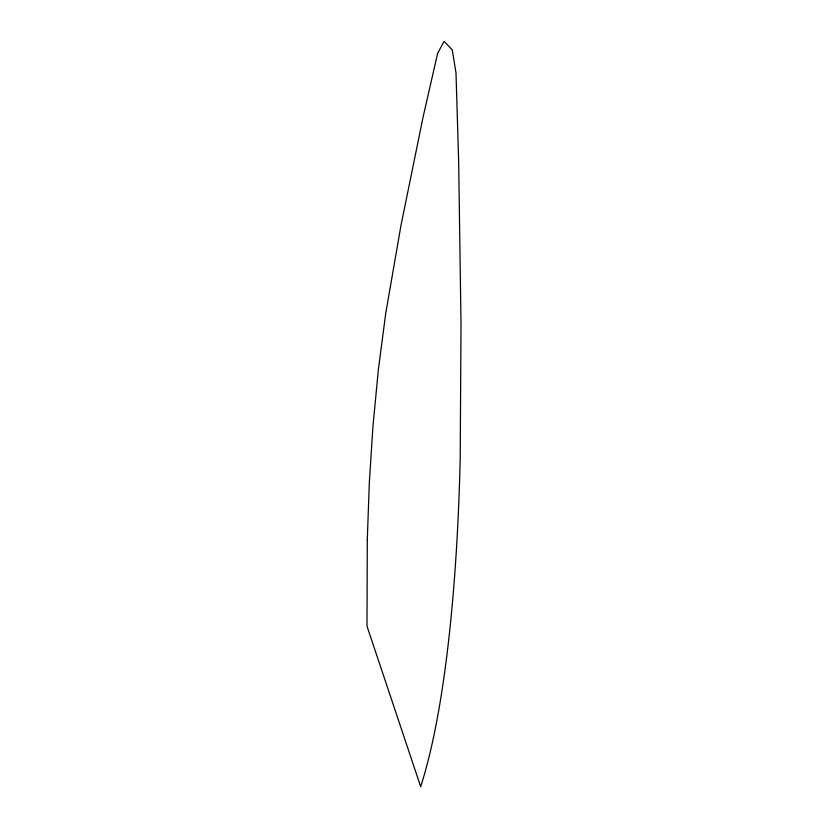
<?xml version="1.0" encoding="UTF-8"?>
<svg xmlns="http://www.w3.org/2000/svg" width="828" height="828" viewBox="0 0 828 828"><rect width="100%" height="100%" fill="white"/><g stroke="black" fill="none" stroke-linecap="round" stroke-linejoin="round"><path stroke-width="1.24" d="M367.29 539.618L366.99 626.154L420.665 786.6A620.389 113.695 87.1 0 0 460.202 458.909L461.01 323.893L458.681 162.35L456 72.885L452.264 49.835L444.036 41.4L437.65 53.261L423.077 117.1L400.959 225.516L385.734 313.346L378.355 369.712L372.942 426.399L369.34 482.382L367.29 539.618"/></g></svg>
